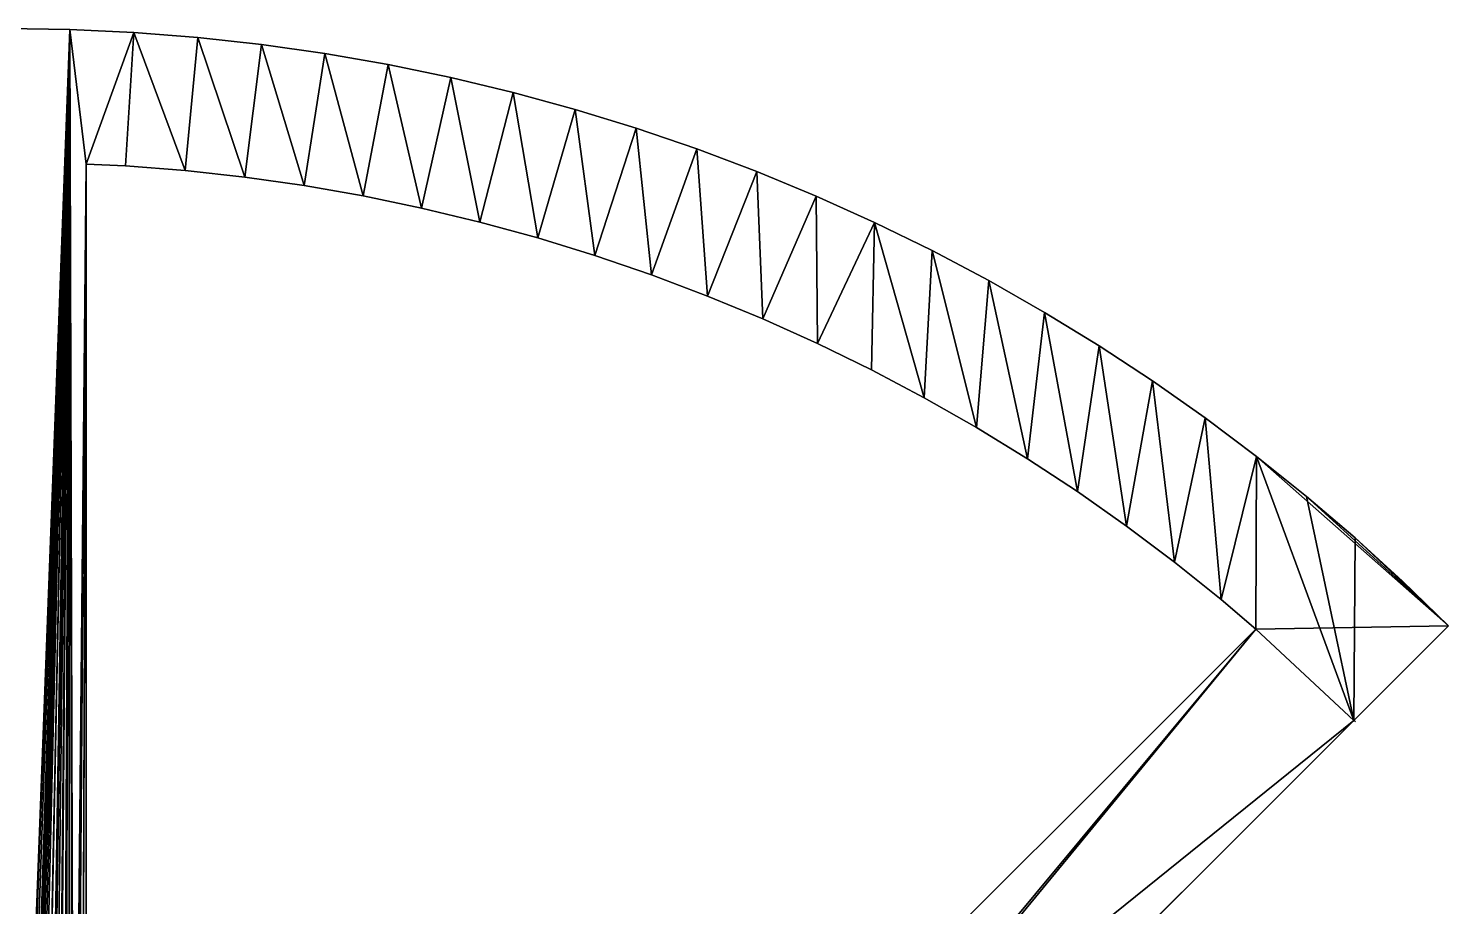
# Model space of a CAD drawing. Header units: metres. Extents: x -108 to 108, y 21 to 152.
# Drawn here: x 1.7 to 107.8, y 86.8 to 152.4 of the extents above; entities that cross this region are included whole.
import ezdxf

# ---------------------------------------------------------------- set-up
doc = ezdxf.new("R2010")
doc.units = ezdxf.units.M

msp = doc.modelspace()

# ---------------------------------------------------------------- linework, layer by layer
at = {"layer": 'Layer0'}
msp.add_line((100.8, 100.58, 9.9), (100.69, 100.69, 9.9), dxfattribs=at)

# ---------------------------------------------------------------- meshes
mesh = msp.add_polyface(dxfattribs=at)
corners = [(0, 39.9), (0, 152.4), (0.63, 39.9), (4.79, 152.32), (1.25, 39.88), (1.88, 39.86), (2.51, 39.82), (3.13, 39.78), (3.75, 39.72), (4.38, 39.66), (5, 39.59), (6, 142.26), (9.57, 152.1), (5.62, 39.5), (8.94, 142.12), (13.4, 141.77), (14.34, 151.72), (17.85, 141.28), (19.1, 151.2), (22.28, 140.65), (23.84, 150.52), (26.68, 139.88), (28.56, 149.7), (31.06, 138.97), (33.25, 148.73), (35.41, 137.93), (37.9, 147.61), (39.73, 136.74), (42.52, 146.35), (6, 49.54), (6.24, 39.41), (6.25, 49.51), (6.86, 39.31), (7.03, 49.4), (7.48, 39.19), (7.81, 49.29), (8.09, 39.07), (8.58, 49.16), (8.7, 38.94), (9.35, 49.02)]
mesh.append_faces([[corners[k] for k in face] for face in [(0, 1, 2), (2, 3, 4), (4, 3, 5), (5, 3, 6), (6, 3, 7), (7, 3, 8), (8, 3, 9), (9, 3, 10), (10, 11, 13), (11, 12, 14), (14, 12, 15), (15, 16, 17), (17, 18, 19), (19, 20, 21), (21, 22, 23), (23, 24, 25), (25, 26, 27), (29, 13, 11)]], dxfattribs={"vtx0": -1, "vtx1": -1})
mesh.append_faces([[corners[k] for k in face] for face in [(10, 3, 11)]], dxfattribs={"vtx0": -1, "vtx1": -1, "vtx2": -1})
mesh.append_faces([[corners[k] for k in face] for face in [(2, 1, 3), (11, 3, 12), (15, 12, 16), (17, 16, 18), (19, 18, 20), (21, 20, 22), (23, 22, 24), (25, 24, 26), (27, 26, 28), (30, 29, 31), (32, 31, 33), (34, 33, 35), (36, 35, 37), (38, 37, 39)]], dxfattribs={"vtx0": -1, "vtx2": -1})
mesh = msp.add_polyface(dxfattribs=at)
corners = [(6, 49.54, 9.9), (6.06, 29.28, 9.9), (6.25, 49.51, 9.9), (27.5, 41.64, 9.9), (21.14, 21.14, 9.9), (100.69, 100.69, 9.9), (21.25, 45.15, 9.9), (21.95, 44.81, 9.9), (22.65, 44.46, 9.9), (23.35, 44.1, 9.9), (24.04, 43.73, 9.9), (24.72, 43.35, 9.9), (93.36, 107.5, 9.9), (93.41, 120.42, 9.9), (97.14, 117.43, 9.9), (100.78, 114.32, 9.9), (107.76, 107.76, 9.9), (104.32, 111.09, 9.9), (0, 152.4, 9.9), (0, 36.4, 9.9), (0.39, 36.35, 9.9), (4.79, 152.32, 9.9), (0.75, 36.2, 9.9), (1.06, 35.96, 9.9), (1.3, 35.65, 9.9), (1.45, 35.29, 9.9), (1.5, 34.9, 9.9), (1.88, 29.84, 9.9), (2.35, 29.81, 9.9), (2.81, 29.77, 9.9), (3.28, 29.72, 9.9), (3.75, 29.66, 9.9), (4.21, 29.6, 9.9), (4.68, 29.53, 9.9), (5.14, 29.45, 9.9), (6, 142.26, 9.9), (5.6, 29.37, 9.9), (81.66, 128.68, 9.9), (80.04, 117.78, 9.9), (83.7, 115.2, 9.9), (85.66, 126.05, 9.9), (87.28, 112.52, 9.9), (89.58, 123.29, 9.9), (90.77, 109.72, 9.9)]
mesh.append_faces([[corners[k] for k in face] for face in [(15, 16, 17)]], dxfattribs={"vtx0": -1})
mesh.append_faces([[corners[k] for k in face] for face in [(0, 1, 2), (6, 3, 7), (7, 3, 8), (8, 3, 9), (9, 3, 10), (10, 3, 11), (3, 5, 12), (13, 5, 14), (14, 5, 15), (18, 20, 21), (35, 36, 0), (42, 43, 13)]], dxfattribs={"vtx0": -1, "vtx1": -1})
mesh.append_faces([[corners[k] for k in face] for face in [(12, 5, 13), (21, 26, 27), (21, 34, 35)]], dxfattribs={"vtx0": -1, "vtx1": -1, "vtx2": -1})
mesh.append_faces([[corners[k] for k in face] for face in [(3, 4, 5), (15, 5, 16), (18, 19, 20), (21, 20, 22), (21, 22, 23), (21, 23, 24), (21, 24, 25), (21, 25, 26), (21, 27, 28), (21, 28, 29), (21, 29, 30), (21, 30, 31), (21, 31, 32), (21, 32, 33), (21, 33, 34), (35, 34, 36), (37, 38, 39), (40, 39, 41), (42, 41, 43), (13, 43, 12)]], dxfattribs={"vtx0": -1, "vtx2": -1})
mesh = msp.add_polyface(dxfattribs=at)
corners = [(0, 152.4, 9.9), (4.79, 152.32), (0, 152.4), (4.79, 152.32, 9.9)]
mesh.append_faces([[corners[k] for k in face] for face in [(0, 1, 2), (1, 0, 3)]], dxfattribs={"vtx0": -1})
mesh = msp.add_polyface(dxfattribs=at)
corners = [(4.79, 152.32, 9.9), (6, 142.26, 9.9), (9.57, 152.1, 9.9), (8.94, 142.12, 9.9), (13.4, 141.77, 9.9), (14.34, 151.72, 9.9), (17.85, 141.28, 9.9), (19.1, 151.2, 9.9), (22.28, 140.65, 9.9), (23.84, 150.52, 9.9), (26.68, 139.88, 9.9), (28.56, 149.7, 9.9), (31.06, 138.97, 9.9), (33.25, 148.73, 9.9), (35.41, 137.93, 9.9), (37.9, 147.61, 9.9), (39.73, 136.74, 9.9), (42.52, 146.35, 9.9), (44, 135.43, 9.9), (47.09, 144.94, 9.9), (48.24, 133.98, 9.9), (51.62, 143.39, 9.9), (52.42, 132.4, 9.9), (56.1, 141.7, 9.9), (56.55, 130.69, 9.9), (60.53, 139.87, 9.9), (60.63, 128.85, 9.9), (64.89, 137.9, 9.9), (64.65, 126.88, 9.9), (68.6, 124.78, 9.9), (69.19, 135.79, 9.9), (72.49, 122.57, 9.9), (73.42, 133.55, 9.9), (76.3, 120.23, 9.9), (77.58, 131.18, 9.9), (80.04, 117.78, 9.9), (81.66, 128.68, 9.9), (83.7, 115.2, 9.9), (85.66, 126.05, 9.9), (87.28, 112.52, 9.9), (89.58, 123.29, 9.9)]
mesh.append_faces([[corners[k] for k in face] for face in [(0, 1, 2), (2, 4, 5), (5, 6, 7), (7, 8, 9), (9, 10, 11), (11, 12, 13), (13, 14, 15), (15, 16, 17), (17, 18, 19), (19, 20, 21), (21, 22, 23), (23, 24, 25), (25, 26, 27), (27, 29, 30), (30, 31, 32), (32, 33, 34), (34, 35, 36), (36, 37, 38), (38, 39, 40)]], dxfattribs={"vtx0": -1, "vtx1": -1})
mesh.append_faces([[corners[k] for k in face] for face in [(2, 1, 3), (2, 3, 4), (5, 4, 6), (7, 6, 8), (9, 8, 10), (11, 10, 12), (13, 12, 14), (15, 14, 16), (17, 16, 18), (19, 18, 20), (21, 20, 22), (23, 22, 24), (25, 24, 26), (27, 26, 28), (27, 28, 29), (30, 29, 31), (32, 31, 33), (34, 33, 35)]], dxfattribs={"vtx0": -1, "vtx2": -1})
mesh = msp.add_polyface(dxfattribs=at)
corners = [(4.79, 152.32, 9.9), (9.57, 152.1), (4.79, 152.32), (9.57, 152.1, 9.9)]
mesh.append_faces([[corners[k] for k in face] for face in [(0, 1, 2), (1, 0, 3)]], dxfattribs={"vtx0": -1})
mesh = msp.add_polyface(dxfattribs=at)
corners = [(9.57, 152.1, 9.9), (14.34, 151.72), (9.57, 152.1), (14.34, 151.72, 9.9)]
mesh.append_faces([[corners[k] for k in face] for face in [(0, 1, 2), (1, 0, 3)]], dxfattribs={"vtx0": -1})
mesh = msp.add_polyface(dxfattribs=at)
corners = [(14.34, 151.72, 9.9), (19.1, 151.2), (14.34, 151.72), (19.1, 151.2, 9.9)]
mesh.append_faces([[corners[k] for k in face] for face in [(0, 1, 2), (1, 0, 3)]], dxfattribs={"vtx0": -1})
mesh = msp.add_polyface(dxfattribs=at)
corners = [(19.1, 151.2, 9.9), (23.84, 150.52), (19.1, 151.2), (23.84, 150.52, 9.9)]
mesh.append_faces([[corners[k] for k in face] for face in [(0, 1, 2), (1, 0, 3)]], dxfattribs={"vtx0": -1})
mesh = msp.add_polyface(dxfattribs=at)
corners = [(23.84, 150.52, 9.9), (28.56, 149.7), (23.84, 150.52), (28.56, 149.7, 9.9)]
mesh.append_faces([[corners[k] for k in face] for face in [(0, 1, 2), (1, 0, 3)]], dxfattribs={"vtx0": -1})
mesh = msp.add_polyface(dxfattribs=at)
corners = [(28.56, 149.7, 9.9), (33.25, 148.73), (28.56, 149.7), (33.25, 148.73, 9.9)]
mesh.append_faces([[corners[k] for k in face] for face in [(0, 1, 2), (1, 0, 3)]], dxfattribs={"vtx0": -1})
mesh = msp.add_polyface(dxfattribs=at)
corners = [(33.25, 148.73, 9.9), (37.9, 147.61), (33.25, 148.73), (37.9, 147.61, 9.9)]
mesh.append_faces([[corners[k] for k in face] for face in [(0, 1, 2), (1, 0, 3)]], dxfattribs={"vtx0": -1})
mesh = msp.add_polyface(dxfattribs=at)
corners = [(37.9, 147.61, 9.9), (42.52, 146.35), (37.9, 147.61), (42.52, 146.35, 9.9)]
mesh.append_faces([[corners[k] for k in face] for face in [(0, 1, 2), (1, 0, 3)]], dxfattribs={"vtx0": -1})
mesh = msp.add_polyface(dxfattribs=at)
corners = [(39.73, 136.74), (42.52, 146.35), (44, 135.43), (47.09, 144.94), (48.24, 133.98), (51.62, 143.39), (52.42, 132.4), (56.1, 141.7), (56.55, 130.69), (60.53, 139.87), (60.63, 128.85), (64.89, 137.9), (64.65, 126.88), (68.6, 124.78), (69.19, 135.79), (72.49, 122.57), (73.42, 133.55), (76.3, 120.23), (77.58, 131.18), (80.04, 117.78), (81.66, 128.68), (83.7, 115.2), (85.66, 126.05), (87.28, 112.52), (89.58, 123.29), (90.77, 109.72), (93.41, 120.42), (93.36, 107.5), (27.77, 28.65), (27.5, 41.64), (28.21, 28.21), (107.76, 107.76), (97.14, 117.43), (100.78, 114.32), (104.32, 111.09)]
mesh.append_faces([[corners[k] for k in face] for face in [(31, 33, 34)]], dxfattribs={"vtx0": -1})
mesh.append_faces([[corners[k] for k in face] for face in [(0, 1, 2), (2, 3, 4), (4, 5, 6), (6, 7, 8), (8, 9, 10), (10, 11, 12), (12, 11, 13), (13, 14, 15), (15, 16, 17), (17, 18, 19), (19, 20, 21), (21, 22, 23), (23, 24, 25), (25, 26, 27), (28, 27, 30), (30, 27, 31)]], dxfattribs={"vtx0": -1, "vtx1": -1})
mesh.append_faces([[corners[k] for k in face] for face in [(31, 27, 26)]], dxfattribs={"vtx0": -1, "vtx1": -1, "vtx2": -1})
mesh.append_faces([[corners[k] for k in face] for face in [(2, 1, 3), (4, 3, 5), (6, 5, 7), (8, 7, 9), (10, 9, 11), (13, 11, 14), (15, 14, 16), (17, 16, 18), (19, 18, 20), (21, 20, 22), (23, 22, 24), (25, 24, 26), (28, 29, 27), (31, 26, 32), (31, 32, 33)]], dxfattribs={"vtx0": -1, "vtx2": -1})
mesh = msp.add_polyface(dxfattribs=at)
corners = [(42.52, 146.35, 9.9), (47.09, 144.94), (42.52, 146.35), (47.09, 144.94, 9.9)]
mesh.append_faces([[corners[k] for k in face] for face in [(0, 1, 2), (1, 0, 3)]], dxfattribs={"vtx0": -1})
mesh = msp.add_polyface(dxfattribs=at)
corners = [(47.09, 144.94, 9.9), (51.62, 143.39), (47.09, 144.94), (51.62, 143.39, 9.9)]
mesh.append_faces([[corners[k] for k in face] for face in [(0, 1, 2), (1, 0, 3)]], dxfattribs={"vtx0": -1})
mesh = msp.add_polyface(dxfattribs=at)
corners = [(51.62, 143.39, 9.9), (56.1, 141.7), (51.62, 143.39), (56.1, 141.7, 9.9)]
mesh.append_faces([[corners[k] for k in face] for face in [(0, 1, 2), (1, 0, 3)]], dxfattribs={"vtx0": -1})
mesh = msp.add_polyface(dxfattribs=at)
corners = [(8.94, 142.12, 9.9), (6, 142.26), (8.94, 142.12), (6, 142.26, 9.9)]
mesh.append_faces([[corners[k] for k in face] for face in [(0, 1, 2), (1, 0, 3)]], dxfattribs={"vtx0": -1})
mesh = msp.add_polyface(dxfattribs=at)
corners = [(6, 142.26), (6, 49.54, 9.9), (6, 49.54), (6, 142.26, 9.9)]
mesh.append_faces([[corners[k] for k in face] for face in [(0, 1, 2), (1, 0, 3)]], dxfattribs={"vtx0": -1})
mesh = msp.add_polyface(dxfattribs=at)
corners = [(13.4, 141.77, 9.9), (8.94, 142.12), (13.4, 141.77), (8.94, 142.12, 9.9)]
mesh.append_faces([[corners[k] for k in face] for face in [(0, 1, 2), (1, 0, 3)]], dxfattribs={"vtx0": -1})
mesh = msp.add_polyface(dxfattribs=at)
corners = [(17.85, 141.28, 9.9), (13.4, 141.77), (17.85, 141.28), (13.4, 141.77, 9.9)]
mesh.append_faces([[corners[k] for k in face] for face in [(0, 1, 2), (1, 0, 3)]], dxfattribs={"vtx0": -1})
mesh = msp.add_polyface(dxfattribs=at)
corners = [(22.28, 140.65, 9.9), (17.85, 141.28), (22.28, 140.65), (17.85, 141.28, 9.9)]
mesh.append_faces([[corners[k] for k in face] for face in [(0, 1, 2), (1, 0, 3)]], dxfattribs={"vtx0": -1})
mesh = msp.add_polyface(dxfattribs=at)
corners = [(56.1, 141.7, 9.9), (60.53, 139.87), (56.1, 141.7), (60.53, 139.87, 9.9)]
mesh.append_faces([[corners[k] for k in face] for face in [(0, 1, 2), (1, 0, 3)]], dxfattribs={"vtx0": -1})
mesh = msp.add_polyface(dxfattribs=at)
corners = [(26.68, 139.88, 9.9), (22.28, 140.65), (26.68, 139.88), (22.28, 140.65, 9.9)]
mesh.append_faces([[corners[k] for k in face] for face in [(0, 1, 2), (1, 0, 3)]], dxfattribs={"vtx0": -1})
mesh = msp.add_polyface(dxfattribs=at)
corners = [(31.06, 138.97, 9.9), (26.68, 139.88), (31.06, 138.97), (26.68, 139.88, 9.9)]
mesh.append_faces([[corners[k] for k in face] for face in [(0, 1, 2), (1, 0, 3)]], dxfattribs={"vtx0": -1})
mesh = msp.add_polyface(dxfattribs=at)
corners = [(35.41, 137.93, 9.9), (31.06, 138.97), (35.41, 137.93), (31.06, 138.97, 9.9)]
mesh.append_faces([[corners[k] for k in face] for face in [(0, 1, 2), (1, 0, 3)]], dxfattribs={"vtx0": -1})
mesh = msp.add_polyface(dxfattribs=at)
corners = [(60.53, 139.87, 9.9), (64.89, 137.9), (60.53, 139.87), (64.89, 137.9, 9.9)]
mesh.append_faces([[corners[k] for k in face] for face in [(0, 1, 2), (1, 0, 3)]], dxfattribs={"vtx0": -1})
mesh = msp.add_polyface(dxfattribs=at)
corners = [(39.73, 136.74, 9.9), (35.41, 137.93), (39.73, 136.74), (35.41, 137.93, 9.9)]
mesh.append_faces([[corners[k] for k in face] for face in [(0, 1, 2), (1, 0, 3)]], dxfattribs={"vtx0": -1})
mesh = msp.add_polyface(dxfattribs=at)
corners = [(64.89, 137.9, 9.9), (69.19, 135.79), (64.89, 137.9), (69.19, 135.79, 9.9)]
mesh.append_faces([[corners[k] for k in face] for face in [(0, 1, 2), (1, 0, 3)]], dxfattribs={"vtx0": -1})
mesh = msp.add_polyface(dxfattribs=at)
corners = [(44, 135.43, 9.9), (39.73, 136.74), (44, 135.43), (39.73, 136.74, 9.9)]
mesh.append_faces([[corners[k] for k in face] for face in [(0, 1, 2), (1, 0, 3)]], dxfattribs={"vtx0": -1})
mesh = msp.add_polyface(dxfattribs=at)
corners = [(69.19, 135.79, 9.9), (73.42, 133.55), (69.19, 135.79), (73.42, 133.55, 9.9)]
mesh.append_faces([[corners[k] for k in face] for face in [(0, 1, 2), (1, 0, 3)]], dxfattribs={"vtx0": -1})
mesh = msp.add_polyface(dxfattribs=at)
corners = [(48.24, 133.98, 9.9), (44, 135.43), (48.24, 133.98), (44, 135.43, 9.9)]
mesh.append_faces([[corners[k] for k in face] for face in [(0, 1, 2), (1, 0, 3)]], dxfattribs={"vtx0": -1})
mesh = msp.add_polyface(dxfattribs=at)
corners = [(52.42, 132.4, 9.9), (48.24, 133.98), (52.42, 132.4), (48.24, 133.98, 9.9)]
mesh.append_faces([[corners[k] for k in face] for face in [(0, 1, 2), (1, 0, 3)]], dxfattribs={"vtx0": -1})
mesh = msp.add_polyface(dxfattribs=at)
corners = [(73.42, 133.55, 9.9), (77.58, 131.18), (73.42, 133.55), (77.58, 131.18, 9.9)]
mesh.append_faces([[corners[k] for k in face] for face in [(0, 1, 2), (1, 0, 3)]], dxfattribs={"vtx0": -1})
mesh = msp.add_polyface(dxfattribs=at)
corners = [(56.55, 130.69, 9.9), (52.42, 132.4), (56.55, 130.69), (52.42, 132.4, 9.9)]
mesh.append_faces([[corners[k] for k in face] for face in [(0, 1, 2), (1, 0, 3)]], dxfattribs={"vtx0": -1})
mesh = msp.add_polyface(dxfattribs=at)
corners = [(60.63, 128.85, 9.9), (56.55, 130.69), (60.63, 128.85), (56.55, 130.69, 9.9)]
mesh.append_faces([[corners[k] for k in face] for face in [(0, 1, 2), (1, 0, 3)]], dxfattribs={"vtx0": -1})
mesh = msp.add_polyface(dxfattribs=at)
corners = [(77.58, 131.18, 9.9), (81.66, 128.68), (77.58, 131.18), (81.66, 128.68, 9.9)]
mesh.append_faces([[corners[k] for k in face] for face in [(0, 1, 2), (1, 0, 3)]], dxfattribs={"vtx0": -1})
mesh = msp.add_polyface(dxfattribs=at)
corners = [(64.65, 126.88, 9.9), (60.63, 128.85), (64.65, 126.88), (60.63, 128.85, 9.9)]
mesh.append_faces([[corners[k] for k in face] for face in [(0, 1, 2), (1, 0, 3)]], dxfattribs={"vtx0": -1})
mesh = msp.add_polyface(dxfattribs=at)
corners = [(81.66, 128.68, 9.9), (85.66, 126.05), (81.66, 128.68), (85.66, 126.05, 9.9)]
mesh.append_faces([[corners[k] for k in face] for face in [(0, 1, 2), (1, 0, 3)]], dxfattribs={"vtx0": -1})
mesh = msp.add_polyface(dxfattribs=at)
corners = [(68.6, 124.78, 9.9), (64.65, 126.88), (68.6, 124.78), (64.65, 126.88, 9.9)]
mesh.append_faces([[corners[k] for k in face] for face in [(0, 1, 2), (1, 0, 3)]], dxfattribs={"vtx0": -1})
mesh = msp.add_polyface(dxfattribs=at)
corners = [(85.66, 126.05, 9.9), (89.58, 123.29), (85.66, 126.05), (89.58, 123.29, 9.9)]
mesh.append_faces([[corners[k] for k in face] for face in [(0, 1, 2), (1, 0, 3)]], dxfattribs={"vtx0": -1})
mesh = msp.add_polyface(dxfattribs=at)
corners = [(72.49, 122.57, 9.9), (68.6, 124.78), (72.49, 122.57), (68.6, 124.78, 9.9)]
mesh.append_faces([[corners[k] for k in face] for face in [(0, 1, 2), (1, 0, 3)]], dxfattribs={"vtx0": -1})
mesh = msp.add_polyface(dxfattribs=at)
corners = [(89.58, 123.29, 9.9), (93.41, 120.42), (89.58, 123.29), (93.41, 120.42, 9.9)]
mesh.append_faces([[corners[k] for k in face] for face in [(0, 1, 2), (1, 0, 3)]], dxfattribs={"vtx0": -1})
mesh = msp.add_polyface(dxfattribs=at)
corners = [(76.3, 120.23, 9.9), (72.49, 122.57), (76.3, 120.23), (72.49, 122.57, 9.9)]
mesh.append_faces([[corners[k] for k in face] for face in [(0, 1, 2), (1, 0, 3)]], dxfattribs={"vtx0": -1})
mesh = msp.add_polyface(dxfattribs=at)
corners = [(80.04, 117.78, 9.9), (76.3, 120.23), (80.04, 117.78), (76.3, 120.23, 9.9)]
mesh.append_faces([[corners[k] for k in face] for face in [(0, 1, 2), (1, 0, 3)]], dxfattribs={"vtx0": -1})
mesh = msp.add_polyface(dxfattribs=at)
corners = [(93.41, 120.42, 9.9), (97.14, 117.43), (93.41, 120.42), (97.14, 117.43, 9.9)]
mesh.append_faces([[corners[k] for k in face] for face in [(0, 1, 2), (1, 0, 3)]], dxfattribs={"vtx0": -1})
mesh = msp.add_polyface(dxfattribs=at)
corners = [(83.7, 115.2, 9.9), (80.04, 117.78), (83.7, 115.2), (80.04, 117.78, 9.9)]
mesh.append_faces([[corners[k] for k in face] for face in [(0, 1, 2), (1, 0, 3)]], dxfattribs={"vtx0": -1})
mesh = msp.add_polyface(dxfattribs=at)
corners = [(97.14, 117.43, 9.9), (100.78, 114.32), (97.14, 117.43), (100.78, 114.32, 9.9)]
mesh.append_faces([[corners[k] for k in face] for face in [(0, 1, 2), (1, 0, 3)]], dxfattribs={"vtx0": -1})
mesh = msp.add_polyface(dxfattribs=at)
corners = [(87.28, 112.52, 9.9), (83.7, 115.2), (87.28, 112.52), (83.7, 115.2, 9.9)]
mesh.append_faces([[corners[k] for k in face] for face in [(0, 1, 2), (1, 0, 3)]], dxfattribs={"vtx0": -1})
mesh = msp.add_polyface(dxfattribs=at)
corners = [(100.78, 114.32, 9.9), (104.32, 111.09), (100.78, 114.32), (104.32, 111.09, 9.9)]
mesh.append_faces([[corners[k] for k in face] for face in [(0, 1, 2), (1, 0, 3)]], dxfattribs={"vtx0": -1})
mesh = msp.add_polyface(dxfattribs=at)
corners = [(90.77, 109.72, 9.9), (87.28, 112.52), (90.77, 109.72), (87.28, 112.52, 9.9)]
mesh.append_faces([[corners[k] for k in face] for face in [(0, 1, 2), (1, 0, 3)]], dxfattribs={"vtx0": -1})
mesh = msp.add_polyface(dxfattribs=at)
corners = [(104.32, 111.09, 9.9), (107.76, 107.76), (104.32, 111.09), (107.76, 107.76, 9.9)]
mesh.append_faces([[corners[k] for k in face] for face in [(0, 1, 2), (1, 0, 3)]], dxfattribs={"vtx0": -1})
mesh = msp.add_polyface(dxfattribs=at)
corners = [(93.36, 107.5, 9.9), (90.77, 109.72), (93.36, 107.5), (90.77, 109.72, 9.9)]
mesh.append_faces([[corners[k] for k in face] for face in [(0, 1, 2), (1, 0, 3)]], dxfattribs={"vtx0": -1})
mesh = msp.add_polyface(dxfattribs=at)
corners = [(107.76, 107.76, 9.9), (28.21, 28.21), (107.76, 107.76), (28.21, 28.21, 5.1), (21.14, 21.14, 5.1), (21.14, 21.14, 9.9), (100.69, 100.69, 9.9)]
mesh.append_faces([[corners[k] for k in face] for face in [(0, 1, 2), (5, 0, 6)]], dxfattribs={"vtx0": -1})
mesh.append_faces([[corners[k] for k in face] for face in [(1, 0, 3), (3, 0, 4), (4, 0, 5)]], dxfattribs={"vtx0": -1, "vtx1": -1})
mesh = msp.add_polyface(dxfattribs=at)
corners = [(27.5, 41.64, 9.9), (93.36, 107.5), (27.5, 41.64), (93.36, 107.5, 9.9)]
mesh.append_faces([[corners[k] for k in face] for face in [(0, 1, 2), (1, 0, 3)]], dxfattribs={"vtx0": -1})

doc.saveas('drawing.dxf')
